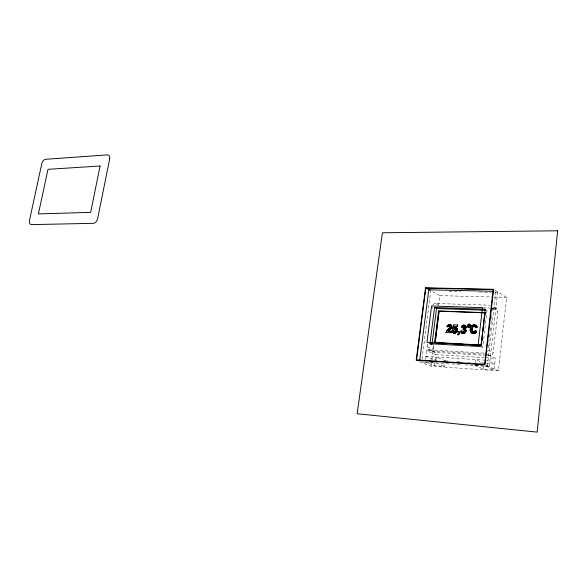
<?xml version="1.0" encoding="UTF-8"?>
<svg xmlns="http://www.w3.org/2000/svg" width="587" height="587" viewBox="0 0 587 587"><rect width="100%" height="100%" fill="white"/><g stroke="black" fill="none" stroke-linecap="round" stroke-linejoin="round"><path stroke-width="0.44" stroke-dasharray="2.94 2.2" d="M419.5 361.577L431.049 366.193L498.429 370.852L506.596 297.411L494.349 289.787M489.272 366.464L497.651 292.465L495.868 291.357L487.43 365.635L489.272 366.464L462.783 364.688M487.313 355.502L489.947 355.663A3.111 2.869 -64.6 0 0 493.19 352.765L497.864 311.323A3.089 2.81 -57.5 0 0 495.325 308.212L493.102 306.913M474.839 365.363L483.277 369.062L494.063 369.803L495.355 358.312L486.953 354.335M487.056 310.266L482.778 347.46L480.966 347.357M483.277 369.062L483.651 365.796M488.523 344.943L487.922 350.219L493.19 352.765M488.824 342.309L490.02 331.802M490.123 330.921L490.622 326.563M490.915 323.951L491.51 318.726M491.613 317.861L492.104 313.517M492.398 310.919L492.698 308.322A3.126 2.832 -57.7 0 0 492.676 307.478M475.132 362.869L475.521 359.552L483.93 363.346M426.998 362.164L425.282 362.054L434.336 365.701L444.513 366.398L444.902 363.214M434.336 365.701L434.725 362.531M435.026 360.154L435.715 354.621L426.544 350.71L425.832 356.338L435.026 360.154L436.831 360.271M435.892 360.308L436.295 357.065L445.195 360.822M425.59 359.633L426.001 356.412M486.432 355.451L435.319 352.354L429.581 349.881A3.045 2.708 -67.3 0 1 427.226 346.726L427.549 344.18M432.032 308.828L432.245 307.162M435.319 352.354A3.016 2.686 -67.4 0 1 432.979 349.228L433.507 345.031M431.049 366.193L431.731 360.77M431.841 359.86L433.771 344.488M438.65 305.592L439.905 295.643L431.915 291.284M422.031 359.244L430.755 290.866M449.077 291.306L460.993 291.592M479.322 292.025L491.231 292.311M494.9 292.399L497.651 292.465M439.905 295.643L492.889 297.051M493.806 297.073L506.596 297.411M432.678 305.247A3.023 2.656 -62.1 0 1 435.437 303.472L490.145 305.189M483.16 307.815L490.094 308.043M491.833 308.102L495.325 308.212M429.581 349.881L484.649 353.154A3.148 2.891 -64.5 0 0 484.913 353.154M426.544 350.71L484.202 354.166M435.715 354.621L484.51 357.644M485.412 357.696L495.355 358.312M425.832 356.338L484.62 360.125M444.975 360.807L447.683 360.983M456.73 361.57L459.445 361.746M467.582 362.282L470.29 362.458M479.337 363.045L482.052 363.228M486.572 363.522L494.709 364.05L486.285 360.169M485.625 365.518L487.43 365.635M431.291 362.45L435.583 362.737L444.513 366.398M475.756 365.422L484.862 366.031M421.686 361.944L428.994 362.428M429.904 362.495L439.949 363.162M440.866 363.228L450.911 363.896M451.821 363.962L461.874 364.63M428.598 349.61L434.343 352.083M427.226 346.726L432.979 349.228M485.772 366.09L494.063 369.803M486.55 365.51L498.429 370.852M485.405 353.506L489.947 355.663M435.437 303.472L438.65 305.159M492.698 308.322L497.864 311.323M493.784 306.957L496.36 308.461M487.592 351.349A3.148 2.891 -64.5 0 1 487.254 351.892"/><path stroke-width="0.88" d="M475.037 325.059C477.686 325.015 477.275 329.505 475.441 327.076C474.802 326.078 473.203 326.247 472.564 327.157C469.659 330.202 474.531 333.827 475.36 330.576M457.339 329.74L456.884 331.692L455.358 332.954L453.435 332.814L452.225 330.686L452.35 331.42M464.574 327.157C464.875 328.713 462.321 327.913 463.018 329.652A2.788 2.517 -63.4 0 1 463.466 329.542C466.504 330.21 461.345 333.805 464.2 331.64M475.397 330.342C479.102 331.743 472.55 335.272 471.082 332.323C468 328.793 473.327 322.116 476.805 326.269M468.463 326.475L468.433 326.225M454.976 328.749C456.73 329.131 455.497 332.183 454.507 331.802M464.398 330.598L464.126 331.67A1.211 1.093 -63.3 0 1 463.803 332.022M474.421 324.993C471.735 324.772 470.106 327.634 470.304 330.026M455.798 329.923L455.813 330.29M471.845 329.41L471.941 330.65M471.867 329.777L472.711 326.988M468.47 326.365L468.529 325.741M469.402 325.433L469.402 324.971L469.38 325.704M457.339 330.019L456.561 332.066M457.354 330.327L456.605 328.008L454.316 327.707A2.546 2.282 -63.7 0 1 455.211 327.502A2.664 2.385 -63.7 0 1 455.791 327.575A2.319 2.084 -63.7 0 1 456.561 327.986L457.361 329.49M469.351 325.543L469.314 326.225M470.304 329.578L470.348 329.109M455.791 330.092L455.659 330.973M478.126 345.207L482.485 307.661L431.584 305.988L426.962 342.397L481.633 345.398L434.629 342.617L438.599 310.985L484.928 312.644L481.171 345.171M482.066 340.563L482.272 338.772M483.204 330.723L483.409 328.933M483.82 325.352L484.026 323.562M484.957 315.512L485.163 313.722M457.486 326.519L457.618 325.051L457.486 326.519L454.72 326.379L454.36 327.729L456.605 328.008M459.584 332.814L459.687 331.582L458.242 331.516L458.058 333.064L458.799 333.123M451.271 331.281L451.139 332.748L451.315 331.303L448.373 331.141A2.715 2.429 -64.4 0 1 448.784 330.672L449.752 329.909L449.356 330.18M435.15 342.544L438.959 311.169L485.383 312.893M429.97 343.733L434.549 307.515L485.244 309.232L480.929 346.565L429.97 343.733L431.298 344.312M431.966 344.606L436.501 308.527L434.549 307.515M425.524 287.806L416.198 360.257L484.965 364.798L493.586 289.31L425.524 287.806L430.315 290.418M419.661 361.13L428.789 289.802L494.056 291.313M471.919 329.058L472.205 327.817M459.533 332.873L459.511 333.269M464.412 330.98L464.39 330.466M468.558 325.521L468.609 325.213M469.248 326.328L469.182 326.636M455.747 330.459L455.49 331.222M470.422 328.617L470.649 327.722M457.273 330.554L457.222 330.797A2.95 2.642 -63.7 0 1 456.708 331.875M446.934 330.804L446.795 330.987A3.838 3.434 -64.5 0 0 446.069 332.484L448.776 329.021M448.644 329.131C449.517 328.5 451.212 326.974 450.002 325.924C448.688 325.528 446.509 328.412 447.36 325.719C450.5 321.925 453.993 328.067 449.847 329.828M446.113 332.506L446.795 330.987M446.964 326.754L447.492 325.514M464.566 327.59L464.611 327.091M453.861 324.912L452.606 329.072L453.817 324.89L457.662 325.073M463.026 326.9C463.077 325.961 465.447 327.172 464.038 326.46A1.152 1.035 -62.7 0 0 463.774 326.431C462.71 327.81 460.582 327.04 462.725 325.528C464.214 324.516 466.665 325.873 465.99 327.744C463.613 329.021 467.369 330.217 465.469 332.323C464.222 334.876 460.428 332.624 460.971 331.339M450.346 327.223L450.332 326.357A0.895 0.8 -63.6 0 0 449.994 325.932M461.58 327.172L461.712 326.658M459.35 333.68L459.049 334.297M461.631 326.996L462.615 325.602M462.923 327.098L462.857 327.465L463.07 326.922M450.28 327.399L450.28 327.26A1.453 1.299 -63.7 0 0 450.346 327.032A1.607 1.431 -63.7 0 0 450.383 326.666L450.354 326.453M476.717 331.259L476.211 332.059M469.798 326.944L469.886 326.555A4.138 3.735 -62.3 0 0 470.026 324.89L470.004 324.802M448.49 326.401C447.991 327.744 448.989 325 449.958 325.91M447.133 326.189L447.36 325.719M475.316 330.554L474.942 331.251M468.118 324.655L467.912 325.081A4.351 3.933 -61.9 0 0 467.788 325.763A4.535 4.102 -61.9 0 0 467.751 326.651L467.788 326.372M469.754 326.922L469.593 327.216A1.108 1.005 -62.2 0 1 467.942 327.216L467.795 326.9M450.236 327.377L449.642 328.177M472.308 327.568L472.564 327.157M461.852 326.379L462.006 326.13A1.922 1.732 -62.7 0 1 462.571 325.58L462.725 325.528A2.649 2.385 -62.8 0 1 463.767 325.191M451.366 328.155L451.432 328.03A2.81 2.509 -63.6 0 0 451.807 326.893L451.535 325.462L450.449 324.684M469.717 327.098L469.681 327.172A1.115 1.005 -62.2 0 1 467.978 327.238M451.33 328.302L451.014 328.654M448.549 326.291L448.607 326.196A0.844 0.756 -63.6 0 1 448.828 325.983M451.205 328.404L451.799 326.218A2.047 1.827 -63.6 0 0 451.601 325.624A2.326 2.077 -63.6 0 0 451.22 325.117M465.469 328.478L466.071 327.363L465.858 326.299M448.828 330.694L448.373 331.141L449.253 330.327M448.453 331.112L451.315 331.303M473.768 331.963L474.509 331.728A1.68 1.519 -62.3 0 0 474.832 331.391L474.978 331.273M447.448 325.492L448.167 324.919M465.183 332.602L465.939 330.459M447.052 330.584L448.321 329.41M456.605 332.088L456.106 332.513A2.451 2.194 -63.8 0 1 455.321 332.932M476.079 332.308L475.844 332.491A2.869 2.605 -62.3 0 1 475.199 332.983M450.838 328.933L450.368 329.329M474.868 331.406L474.509 331.728A1.688 1.534 -62.3 0 1 473.914 331.941M447.243 330.371L449.136 328.705M464.985 332.792L465.396 332.425A2.458 2.216 -63.2 0 0 465.821 331.501A2.796 2.517 -63.2 0 0 465.946 330.804M455.791 329.505C455.248 327.773 453.472 329.843 452.57 329.05M448.6 329.109L449.686 328.199M450.478 329.285L450.068 329.586M472.667 326.966L473.775 326.423M475.888 332.513L474.964 333.108M456.385 332.33L455.028 333.005M449.077 330.415L449.569 330.063M458.476 334.759L458.77 334.561M472.829 326.82L472.99 326.695A1.856 1.68 -62 0 1 473.533 326.445M465.3 328.683L464.933 329.05M455.196 331.618L455.057 331.662A0.947 0.851 -63.8 0 1 454.661 331.787L454.558 331.787M464.823 332.976L464.566 333.1A2.568 2.311 -63.2 0 1 463.869 333.394L463.627 333.438M455.101 331.684L454.463 331.78A0.961 0.866 -63.8 0 1 454.133 331.648L453.685 330.591L453.802 331.149M454.118 328.94L454.896 328.764M464.611 333.123L463.913 333.409M462.725 325.528L464.603 325.271M457.977 334.928L457.772 334.26L458.315 334.832M463.29 328.324L464.302 328.045L464.566 327.069M475.008 333.13L472.256 333.189L470.444 331.193M448.534 324.714L449.011 324.626M448.974 324.604L449.488 324.574M474.23 333.365L473.944 333.401A4.857 4.402 -62.1 0 1 472.939 333.357M453.494 332.844L455.072 333.02M473.731 326.401L474.347 326.416M474.025 324.993L472.939 325.213A3.427 3.104 -62 0 0 471.948 325.734A3.603 3.265 -62.1 0 0 471.398 326.269M460.92 331.068C462.116 329.314 463.275 333.563 462.38 331.354M471.963 330.863L473.1 331.941A2.282 2.069 -62.2 0 0 473.614 331.978L473.812 331.985M463.51 329.571L464.068 329.725A1.145 1.027 -63.2 0 1 464.317 330.121L464.434 330.488M452.225 330.686L453.729 330.745M463.818 326.453L464.119 326.489A0.792 0.719 -62.7 0 1 464.559 326.988L464.596 327.01M473.936 326.379L474.634 326.475M473.658 332L473.1 331.941M449.444 324.552L450.258 324.64M436.501 308.527L486.153 310.23M446.076 332.484L451.139 332.748M435.04 342.492L481.545 345.039M474.377 324.971L474.758 325.022M449.51 325.8L450.376 326.379M455.02 328.771L454.859 328.742A1.372 1.233 -63.7 0 0 454.404 328.808M462.901 333.46L462.402 333.335M474.589 326.453L475.587 327.392M462.446 333.357L462.196 333.262A2.48 2.231 -63.2 0 1 461 331.78M465.711 326.005L464.324 325.205A3.383 3.045 -62.9 0 0 463.767 325.183M434.629 342.617L435.121 342.845L439.076 311.227L438.599 310.985M453.538 332.866L453.303 332.748A2.377 2.128 -63.8 0 1 452.379 331.626M462.24 333.277L460.927 331.317M465.036 329.094L465.99 330.65M453.34 332.77L452.306 331.406M472.256 331.362L472.447 331.582A1.812 1.644 -62.3 0 0 472.88 331.86M476.857 326.416L477.114 327.032M470.033 324.743L469.96 324.523A1.093 0.991 -62 0 0 468.206 324.516L468.008 324.802A4.19 3.786 -61.9 0 0 467.817 326.372M475.631 327.531L475.551 327.37A1.695 1.534 -62 0 0 474.722 326.497M469.967 324.64L470.092 325.198A4.138 3.727 -62.3 0 1 469.835 326.864M470.348 330.819L470.488 331.215M477.07 327.01L477.121 327.238M464.42 330.364L464.031 329.703A0.866 0.778 -63.1 0 0 463.701 329.556M453.736 330.87L454.419 331.78L454.059 331.589A1.233 1.101 -63.8 0 1 453.868 331.362A1.196 1.071 -63.8 0 1 453.773 331.178M470.29 330.422L470.392 330.841M455.835 329.865L455.71 329.358A1.115 1.005 -63.7 0 0 455.534 329.058A1.064 0.954 -63.7 0 0 455.189 328.808M457.383 329.755L457.273 329.219A2.524 2.26 -63.7 0 0 456.877 328.331M470.26 330.004L470.326 330.444M458.88 333.13A1.423 1.277 -63.9 0 1 457.823 334.355M475.888 325.381A3.126 2.832 -62 0 1 476.556 325.946M470.73 331.86A3.705 3.361 -62.3 0 0 471.398 332.675A3.427 3.104 -62.3 0 0 472.256 333.189M461.653 332.902A2.561 2.304 -63.2 0 1 461.36 332.58M465.917 330.298A1.915 1.724 -63.1 0 0 465.513 329.454A1.842 1.658 -63.1 0 0 465.168 329.168M465.645 328.28A1.651 1.49 -62.6 0 0 465.983 327.597A1.915 1.724 -62.6 0 0 466.041 326.974A1.849 1.666 -62.6 0 0 465.931 326.46M464.992 325.403A2.216 1.996 -62.7 0 1 465.52 325.807M464.001 328.206A0.954 0.858 -62.7 0 0 464.258 328.023A0.932 0.836 -62.7 0 0 464.486 327.678M463.018 326.82A0.954 0.858 -62.7 0 1 463.29 326.57M463.363 326.563A0.91 0.822 -62.7 0 1 463.693 326.445M463.708 332.081A0.939 0.844 -63.3 0 1 463.319 332.205A1.093 0.983 -63.3 0 1 463.026 332.176A0.961 0.866 -63.3 0 1 462.71 332.007A1.115 1.005 -63.3 0 1 462.475 331.684M452.959 332.499A2.443 2.194 -63.8 0 1 452.672 332.183M454.727 333.034A3.661 3.28 -63.6 0 1 453.927 332.976M557.65 230.786L537.164 432.127L357.145 413.74L382.416 232.775L557.65 230.786M493.175 289.685L484.642 364.38L416.587 359.897L425.817 288.18L493.175 289.685M109.674 158.967L97.589 218.804A4.645 3.155 -66.4 0 1 93.362 223.324L31.581 224.616A4.432 2.869 -67.1 0 1 29.482 220.455L41.794 163.619A4.373 2.803 -65 0 1 45.691 159.29L107.23 154.88A4.579 3.082 -63.9 0 1 109.674 158.967M100.091 166.004L90.647 212.377L38.412 213.903L47.995 169.327L100.091 166.004"/></g></svg>
